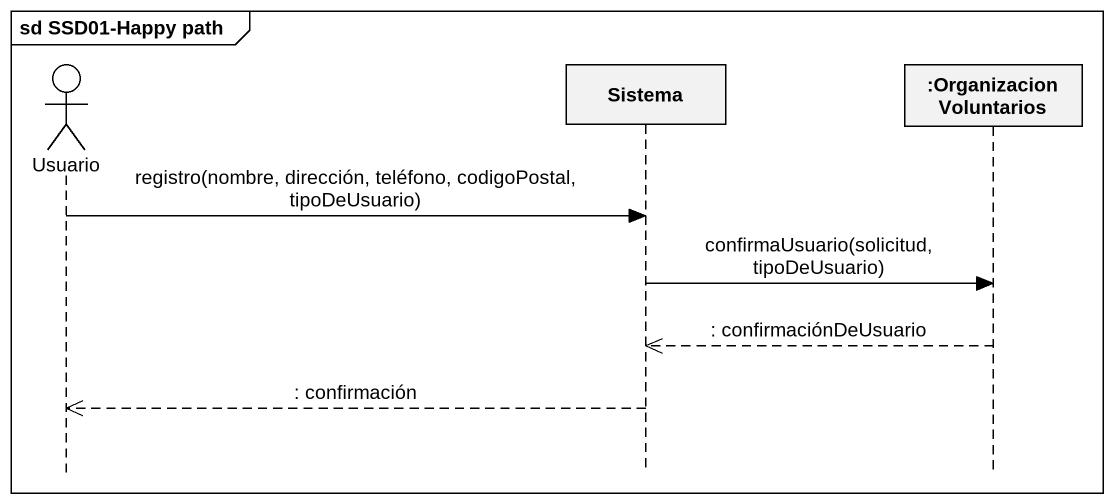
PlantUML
@startuml
mainframe sd SSD01-Happy path
hide footbox
actor Usuario
participant Sistema
participant ":Organizacion Voluntarios" as Organizacion_Voluntarios

Usuario -> Sistema : registro(nombre, dirección, teléfono, codigoPostal, tipoDeUsuario)
Sistema -> Organizacion_Voluntarios : confirmaUsuario(solicitud, tipoDeUsuario)
Organizacion_Voluntarios -->> Sistema : : confirmaciónDeUsuario
Sistema -->> Usuario : : confirmación
@enduml
